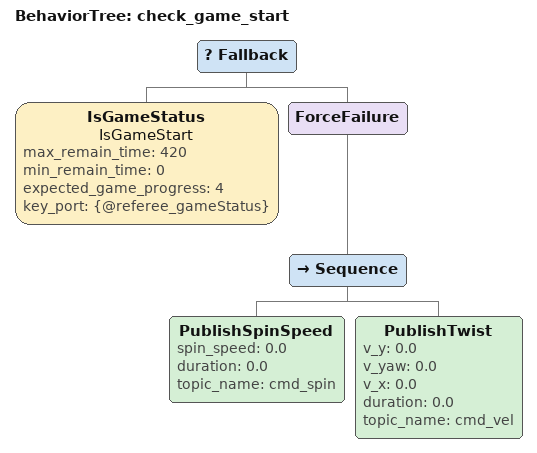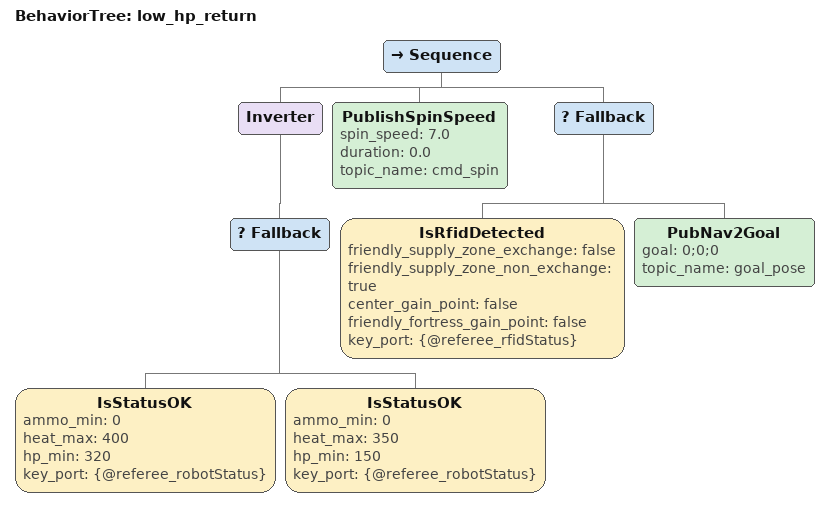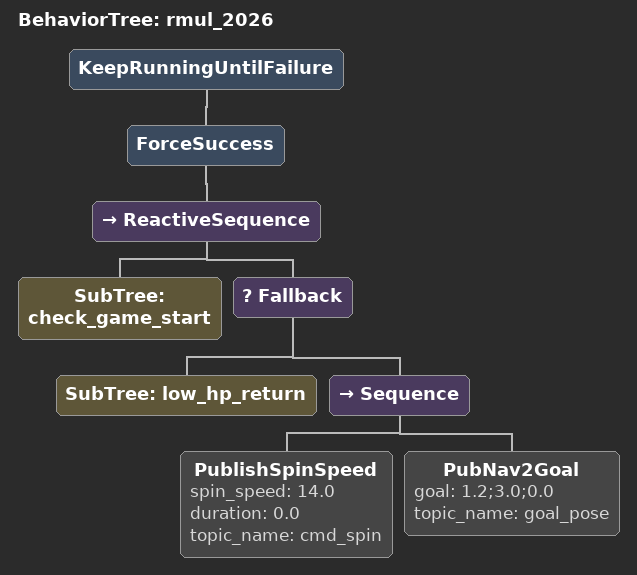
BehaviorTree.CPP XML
<?xml version="1.0" encoding="UTF-8"?>
<root BTCPP_format="4">
  <BehaviorTree ID="check_game_start">
    <Fallback>
      <IsGameStatus name="IsGameStart"
                    max_remain_time="420"
                    min_remain_time="0"
                    expected_game_progress="4"
                    key_port="{@referee_gameStatus}"/>
      <ForceFailure>
        <Sequence>
          <PublishSpinSpeed spin_speed="0.0"
                            duration="0.0"
                            topic_name="cmd_spin"/>
          <PublishTwist v_y="0.0"
                        v_yaw="0.0"
                        v_x="0.0"
                        duration="0.0"
                        topic_name="cmd_vel"/>
        </Sequence>
      </ForceFailure>
    </Fallback>
  </BehaviorTree>

  <!-- 低血 / 状态不满足时：低速小陀螺回原点 -->
  <BehaviorTree ID="low_hp_return">
    <Sequence>
      <Inverter>
        <Fallback>
          <IsStatusOK ammo_min="0"
                      heat_max="400"
                      hp_min="320"
                      key_port="{@referee_robotStatus}"/>
          <IsStatusOK ammo_min="0"
                      heat_max="350"
                      hp_min="150"
                      key_port="{@referee_robotStatus}"/>
        </Fallback>
      </Inverter>

      <PublishSpinSpeed spin_speed="7.0"
                        duration="0.0"
                        topic_name="cmd_spin"/>

      <Fallback>
        <IsRfidDetected friendly_supply_zone_exchange="false"
                        friendly_supply_zone_non_exchange="true"
                        center_gain_point="false"
                        friendly_fortress_gain_point="false"
                        key_port="{@referee_rfidStatus}"/>
        <PubNav2Goal goal="0;0;0"
                     topic_name="goal_pose"/>
      </Fallback>
    </Sequence>
  </BehaviorTree>

  <BehaviorTree ID="rmul_2026">
    <KeepRunningUntilFailure>
      <ForceSuccess>
        <ReactiveSequence>
          <SubTree ID="check_game_start"/>

          <Fallback>
            <!-- 先判断是否需要低速回家 -->
            <SubTree ID="low_hp_return"/>

            <!-- 否则就是正常出去：高速小陀螺 + 去目标点 -->
            <Sequence>
              <PublishSpinSpeed spin_speed="14.0"
                                duration="0.0"
                                topic_name="cmd_spin"/>
              <PubNav2Goal goal="1.2;3.0;0.0"
                           topic_name="goal_pose"/>
            </Sequence>
          </Fallback>
        </ReactiveSequence>
      </ForceSuccess>
    </KeepRunningUntilFailure>
  </BehaviorTree>

</root>
